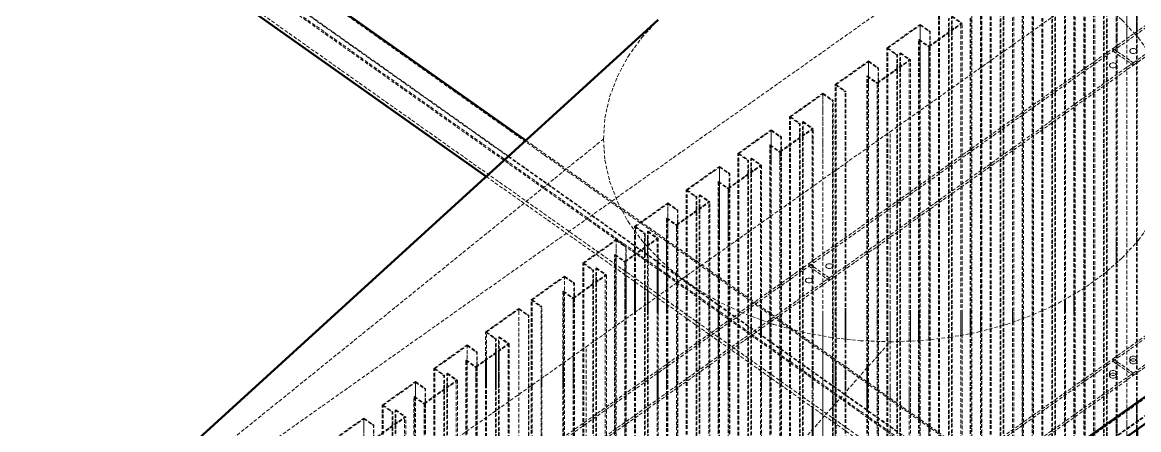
# Model space of a CAD drawing. Header units: millimetres. Extents: x 1091 to 14628, y 360 to 10440.
# Drawn here: x 3498 to 4666, y 2906 to 3332 of the extents above; entities that cross this region are included whole.
import ezdxf

# ---------------------------------------------------------------- set-up
doc = ezdxf.new("R2010")
doc.units = ezdxf.units.MM
doc.linetypes.add('Hidden', pattern=[15, 5, -3, 5, -2])
for name, color, linetype, lineweight in [('Default', 7, 'Continuous', 50), ('Edges', 7, 'Hidden', 15), ('HiddenEdges', 2, 'Hidden', 15), ('HiddenSilhouettes', 2, 'Hidden', 15), ('HiddenWires', 7, 'Hidden', 15), ('Silhouettes', 7, 'Continuous', 50)]:
    doc.layers.add(name, color=color, linetype=linetype, lineweight=lineweight)

# ---------------------------------------------------------------- blocks, each defined once
blk = doc.blocks.new('Isometric')
at = {"layer": 'Edges'}
for points in [[(1378.9, -99), (1420.7, -100.6), (1462, -105.2), (1502.5, -112.9), (1541.6, -123.5), (1578.9, -136.9), (1614, -153.1), (1646.5, -171.7), (1676.1, -192.6), (1702.5, -215.6), (1725.3, -240.5), (1744.3, -266.8), (1759.3, -294.5), (1770.1, -323.1), (1776.7, -352.3), (1778.9, -381.9)], [(978.9, -381.9), (981, -352.3), (987.6, -323.1), (998.4, -294.5), (1013.4, -266.8), (1032.4, -240.5), (1055.3, -215.6)], [(35.9, -1143.6), (978.9, -381.9)], [(978.9, -381.9), (981, -411.4), (987.6, -440.7), (998.4, -469.3), (1013.4, -496.9), (1032.4, -523.3), (1055.3, -548.1), (1081.6, -571.1), (1111.2, -592.1), (1143.7, -610.7), (1178.9, -626.8), (1216.2, -640.3), (1255.3, -650.9), (1295.7, -658.5), (1337, -663.2), (1378.9, -664.7)], [(1378.9, -664.7), (1420.7, -663.2), (1462, -658.5), (1502.5, -650.9), (1541.6, -640.3), (1578.9, -626.8), (1614, -610.7), (1646.5, -592.1), (1676.1, -571.1), (1702.5, -548.1), (1725.3, -523.3), (1744.3, -496.9), (1759.3, -469.3), (1770.1, -440.7), (1776.7, -411.4), (1778.9, -381.9)]]:
    blk.add_lwpolyline(points, dxfattribs=at)
for points in [[(335, -45, 0), (845.8, -406.2, 0)], [(1433.2, -991.6, 0), (2239.3, -421.6, 0)], [(603, -1541.7, 0), (1378.9, -664.7, 0)]]:
    blk.add_polyline3d(points, dxfattribs=at)
at = {"layer": 'HiddenEdges'}
for points in [[(-598.9, 616.2), (2726.6, -1735.3)], [(-572.8, 587.4), (2778.9, -1782.6)], [(1676.9, -867.1), (1676.9, -61)], [(1636, -89.9), (1636, -896)], [(1609.7, -914.6), (1609.7, -108.5)], [(1649.3, -839.6), (1649.3, -100.5)], [(1709.4, -245.3), (1709.4, -103.8)], [(1565.2, -927.3), (1565.2, -121.2)], [(1604.8, -918.1), (1604.8, -112)], [(1578.5, -936.7), (1578.5, -130.6)], [(1577.2, -627.4), (1577.2, -151.5)], [(1532.7, -969.1), (1532.7, -163)], [(1537.6, -965.6), (1537.6, -159.5)], [(1493.1, -978.3), (1493.1, -172.2)], [(1506.3, -987.7), (1506.3, -181.6)], [(1491.8, -652.9), (1491.8, -191.9)], [(1460.5, -1020.1), (1460.5, -214)], [(1465.5, -1016.6), (1465.5, -210.5)], [(1505.1, -650.2), (1505.1, -202.5)], [(1709.4, -540.5), (1709.4, -207.7)], [(1420.9, -311.5), (1420.9, -222)], [(1420.9, -1029.3), (1420.9, -223.2)], [(1434.2, -1038.7), (1434.2, -232.6)], [(1419.7, -663.2), (1419.7, -242.9)], [(1393.4, -1067.6), (1393.4, -261.5)], [(1348.8, -311.5), (1348.8, -273)], [(1348.8, -1080.3), (1348.8, -274.2)], [(1388.4, -1071.1), (1388.4, -265)], [(1362.1, -1089.7), (1362.1, -283.6)], [(1360.8, -311.5), (1360.8, -303.3)], [(1285.2, -415.3), (1285.2, -318)], [(1285.2, -656.5), (1285.2, -319.2)], [(1316.3, -660.8), (1316.3, -316)], [(1298.5, -623), (1298.5, -328.6)], [(1213, -1176.3), (1213, -370.2)], [(1252.6, -1167.1), (1252.6, -361)], [(1226.3, -1185.7), (1226.3, -379.6)], [(1211.8, -665), (1211.8, -389.9)], [(845.8, -406.2), (1723.6, -1026.9)], [(1140.9, -519.2), (1140.9, -420)], [(1180.5, -1218.1), (1180.5, -412)], [(1185.5, -1214.6), (1185.5, -408.5)], [(1140.9, -1227.3), (1140.9, -421.2)], [(1154.2, -1236.7), (1154.2, -430.6)], [(1152.9, -726.8), (1152.9, -451.5)], [(1108.4, -1269.1), (1108.4, -463)], [(1113.3, -1265.6), (1113.3, -459.5)], [(1068.8, -519.2), (1068.8, -471)], [(1068.8, -1278.3), (1068.8, -472.2)], [(1082.1, -1287.7), (1082.1, -481.6)], [(1067.5, -558.8), (1067.5, -491.9)], [(1041.2, -544.4), (1041.2, -510.5)], [(1080.8, -519.2), (1080.8, -501.3)], [(1080.8, -623), (1080.8, -502.5)], [(996.7, -623), (996.7, -522)], [(996.7, -1329.3), (996.7, -523.2)], [(1036.3, -1320.1), (1036.3, -519.2)], [(1041.2, -1316.6), (1041.2, -519.2)], [(1709.4, -825.3), (1709.4, -519.2)], [(1722.7, -830.7), (1722.7, -519.2)], [(995.4, -830.7), (995.4, -542.9)], [(1010, -532.6), (1010, -623)], [(1008.7, -553.5), (1008.7, -1083.2)], [(924.5, -623), (924.5, -573)], [(924.5, -1380.3), (924.5, -574.2)], [(964.1, -1371.1), (964.1, -565)], [(969.1, -1367.6), (969.1, -561.5)], [(1010, -1338.7), (1010, -571.8)], [(1080.8, -1246), (1080.8, -570.4)], [(937.8, -1389.7), (937.8, -583.6)], [(1036.3, -623), (1036.3, -590.4)], [(1649.3, -623), (1649.3, -590.1)], [(923.3, -1179.7), (923.3, -593.9)], [(936.6, -1164.7), (936.6, -604.5)], [(1041.2, -623), (1041.2, -593.9)], [(1636, -623), (1636, -598.1)], [(860.9, -1250.2), (860.9, -619.2)], [(892, -1256.1), (892, -616)], [(1152.9, -638.8), (1152.9, -614.9)], [(1211.8, -726.8), (1211.8, -623)], [(1225.1, -726.8), (1225.1, -623)], [(1285.2, -934.5), (1285.2, -623)], [(1285.2, -1125.3), (1285.2, -623)], [(1298.5, -775.8), (1298.5, -623)], [(1316.3, -830.7), (1316.3, -623)], [(1347.5, -761), (1347.5, -623)], [(1360.8, -770.4), (1360.8, -623)], [(1419.7, -772), (1419.7, -623)], [(1433, -955.8), (1433, -623)], [(1505.1, -832.4), (1505.1, -623)], [(1577.2, -934.5), (1577.2, -623)], [(1152.9, -934.5), (1152.9, -623.4)], [(828.4, -1467.1), (828.4, -661)], [(833.3, -1463.6), (833.3, -657.5)], [(788.8, -1476.3), (788.8, -670.2)], [(802.1, -1485.7), (802.1, -679.6)], [(828.4, -726.8), (828.4, -679.8)], [(833.3, -726.8), (833.3, -676.3)], [(787.5, -1349.8), (787.5, -689.9)], [(788.8, -726.8), (788.8, -690.8)], [(800.8, -726.8), (800.8, -699.3)], [(1067.5, -739.2), (1067.5, -695.7)], [(1080.8, -729.8), (1080.8, -686.3)], [(1298.5, -1134.7), (1298.5, -686.3)], [(1347.5, -830.7), (1347.5, -700.1)], [(756.3, -1518.1), (756.3, -712)], [(761.2, -1514.6), (761.2, -708.5)], [(892, -726.8), (892, -716)], [(1211.8, -853.6), (1211.8, -714.5)], [(716.7, -726.8), (716.7, -720)], [(716.7, -743), (716.7, -721.2)], [(716.7, -1527.3), (716.7, -726.8)], [(729.9, -1536.7), (729.9, -730.6)], [(1419.7, -830.7), (1419.7, -726.8)], [(684.1, -1569.1), (684.1, -763)], [(689.1, -1565.6), (689.1, -759.5)], [(1722.7, -787.7), (1722.7, -750)], [(644.5, -830.7), (644.5, -771)], [(644.5, -1578.3), (644.5, -772.2)], [(657.8, -1587.7), (657.8, -781.6)], [(995.4, -1183), (995.4, -786.7)]]:
    blk.add_lwpolyline(points, dxfattribs=at)
for points in [[(-572.8, 634.7, 0), (2778.9, -1735.3, 0)], [(1681.9, -863.6, 0), (1681.9, -57.5, 0)], [(1637.3, -876.3, 0), (1637.3, -70.2, 0)], [(1650.6, -885.7, 0), (1650.6, -79.6, 0)], [(1722.7, -237.7, 0), (1722.7, -103.8, 0)], [(1563.9, -632.2, 0), (1563.9, -140.9, 0)], [(1722.7, -526.1, 0), (1722.7, -207.7, 0)], [(1433, -311.5, 0), (1433, -252.3, 0)], [(1433, -661.8, 0), (1433, -253.5, 0)], [(1690, -259.1, 0), (1690, -255.5, 0)], [(1347.5, -663.6, 0), (1347.5, -293.9, 0)], [(1360.8, -664.1, 0), (1360.8, -304.5, 0)], [(1257.6, -1163.6, 0), (1257.6, -357.5, 0)], [(1213, -415.3, 0), (1213, -369, 0)], [(1225.1, -415.3, 0), (1225.1, -399.3, 0)], [(1225.1, -642.7, 0), (1225.1, -400.5, 0)], [(1139.6, -935.1, 0), (1139.6, -440.9, 0)], [(1152.9, -519.2, 0), (1152.9, -450.3, 0)], [(1433.2, -980.8, 0), (2187.2, -447.6, 0)], [(1036.3, -540.9, 0), (1036.3, -514, 0)], [(1067.5, -1038.3, 0), (1067.5, -519.2, 0)], [(1285.2, -656.5, 0), (1285.2, -519.2, 0)], [(1008.7, -552.3, 0), (1008.7, -623, 0)], [(1067.5, -623, 0), (1067.5, -563, 0)], [(1294, -579.1, 0), (1294, -575.5, 0)], [(936.6, -623, 0), (936.6, -603.3, 0)], [(860.9, -623, 0), (860.9, -618, 0)], [(1139.6, -648.2, 0), (1139.6, -608.4, 0)], [(1491.8, -623, 0), (1491.8, -998, 0)], [(1563.9, -947, 0), (1563.9, -623, 0)], [(874.2, -1246, 0), (874.2, -628.6, 0)], [(788.8, -726.8, 0), (788.8, -669, 0)], [(1139.6, -726.8, 0), (1139.6, -663.5, 0)], [(936.6, -726.8, 0), (936.6, -684.5, 0)], [(1225.1, -1142.2, 0), (1225.1, -674.4, 0)], [(1285.2, -770.6, 0), (1285.2, -676.9, 0)], [(1285.2, -770.6, 0), (1285.2, -676.9, 0)], [(1360.8, -830.7, 0), (1360.8, -685.1, 0)], [(800.8, -700.5, 0), (800.8, -1349.8, 0)], [(923.3, -726.8, 0), (923.3, -693.9, 0)], [(1316.3, -738.9, 0), (1316.3, -698.9, 0)], [(715.4, -740.9, 0), (715.4, -1547, 0)], [(728.7, -830.7, 0), (728.7, -750.3, 0)], [(728.7, -1453.7, 0), (728.7, -751.5, 0)], [(1709.4, -824.1, 0), (1709.4, -759.4, 0)], [(1008.7, -830.7, 0), (1008.7, -777.3, 0)], [(1433, -830.7, 0), (1433, -781.4, 0)]]:
    blk.add_polyline3d(points, dxfattribs=at)
at = {"layer": 'HiddenSilhouettes'}
for points in [[(-572.8, 589.5), (2746.9, -1757.9)], [(1690, -255.5), (2114.2, 44.5)], [(1690, -259.1), (2114.2, 40.9)], [(1718.3, -275.5), (2142.5, 24.5)], [(1718.3, -279.1), (2142.5, 20.9)], [(601, -1544), (2722.4, -44)], [(1651.4, -885.1), (1651.4, -79)], [(1590.6, -908.1), (1590.6, -102)], [(1696, -254.8), (1696, -103.8)], [(1723.6, -238.6), (1723.6, -103.8)], [(1622.2, -858.8), (1622.2, -118.5)], [(1579.3, -936.1), (1579.3, -130)], [(1518.5, -959.1), (1518.5, -153)], [(1520.2, -959.1), (1520.2, -153)], [(1563.1, -632.5), (1563.1, -141.5)], [(1533.5, -968.5), (1533.5, -162.4)], [(1536.8, -966.2), (1536.8, -160.1)], [(1635.2, -165.2), (1635.2, -830.7)], [(1507.2, -987.1), (1507.2, -181)], [(1446.4, -1010.1), (1446.4, -204)], [(1448.1, -1010.1), (1448.1, -204)], [(1461.4, -1019.5), (1461.4, -213.4)], [(1464.6, -1017.2), (1464.6, -211.1)], [(1464.6, -211.1), (1477.9, -220.5)], [(1696, -553.8), (1696, -207.7)], [(1723.6, -525.1), (1723.6, -207.7)], [(1374.3, -255), (1420.9, -222)], [(1420.9, -222), (1435.1, -232)], [(1420.9, -223.2), (1434.2, -232.6)], [(1433, -252.3), (1477.9, -220.5)], [(1433, -253.5), (1479.6, -220.5)], [(1435.1, -1038.1), (1435.1, -232)], [(1477.9, -655.5), (1477.9, -220.5)], [(1418.8, -243.5), (1419.7, -242.9)], [(1418.8, -663.2), (1418.8, -243.5)], [(1418.8, -243.5), (1433, -253.5)], [(1265.7, -555.5), (1690, -255.5)], [(1265.7, -559.1), (1690, -259.1)], [(1374.3, -1061.1), (1374.3, -255)], [(1374.3, -255), (1388.4, -265)], [(1376, -1061.1), (1376, -255)], [(1376, -255), (1389.3, -264.4)], [(1388.4, -265), (1389.3, -264.4)], [(1389.3, -1070.5), (1389.3, -264.4)], [(1392.5, -1068.2), (1392.5, -262.1)], [(1392.5, -262.1), (1405.8, -271.5)], [(1393.4, -261.5), (1407.5, -271.5)], [(1690, -255.5), (1718.3, -275.5)], [(1690, -259.1), (1718.3, -279.1)], [(1294, -575.5), (1718.3, -275.5)], [(1294, -579.1), (1718.3, -279.1)], [(1302.1, -306), (1348.8, -273)], [(1303.8, -306), (1348.8, -274.2)], [(1348.8, -273), (1362.9, -283)], [(1360.8, -303.3), (1405.8, -271.5)], [(1360.8, -304.5), (1407.5, -271.5)], [(1405.8, -663.7), (1405.8, -271.5)], [(1407.5, -663.7), (1407.5, -271.5)], [(1346.7, -294.5), (1347.5, -293.9)], [(1346.7, -294.5), (1360.8, -304.5)], [(1347.5, -293.9), (1360.8, -303.3)], [(1362.1, -283.6), (1362.9, -283)], [(1362.9, -1089.1), (1362.9, -283)], [(1302.1, -623), (1302.1, -306)], [(1302.1, -306), (1316.3, -316)], [(1303.8, -659.5), (1303.8, -306)], [(1303.8, -306), (1317.1, -315.4)], [(1238.5, -351), (1285.2, -318)], [(1240.2, -351), (1285.2, -319.2)], [(1316.3, -316), (1317.1, -315.4)], [(1298.5, -328.6), (1299.3, -328)], [(1299.3, -658.9), (1299.3, -328)], [(1238.5, -1157.1), (1238.5, -351)], [(1238.5, -351), (1252.6, -361)], [(1240.2, -1157.1), (1240.2, -351)], [(1240.2, -351), (1253.5, -360.4)], [(1256.7, -358.1), (1257.6, -357.5)], [(1256.7, -1164.2), (1256.7, -358.1)], [(1257.6, -357.5), (1271.7, -367.5)], [(1166.4, -402), (1213, -369)], [(1213, -369), (1227.2, -379)], [(1213, -370.2), (1226.3, -379.6)], [(1225.1, -399.3), (1270, -367.5)], [(1225.1, -400.5), (1271.7, -367.5)], [(1253.5, -1166.5), (1253.5, -360.4)], [(1270, -666.2), (1270, -367.5)], [(1271.7, -667.4), (1271.7, -367.5)], [(870.6, -383.7), (1723.6, -986.9)], [(1227.2, -1185.1), (1227.2, -379)], [(1690, -688.3), (2114.2, -388.3)], [(1166.4, -1208.1), (1166.4, -402)], [(1168.1, -402), (1181.4, -411.4)], [(1210.9, -390.5), (1211.8, -389.9)], [(1210.9, -664.4), (1210.9, -390.5)], [(1211.8, -389.9), (1225.1, -399.3)], [(1690, -691.8), (2114.2, -391.8)], [(1094.2, -453), (1140.9, -420)], [(1140.9, -420), (1155.1, -430)], [(1152.9, -451.5), (1199.6, -418.5)], [(1180.5, -412), (1181.4, -411.4)], [(1181.4, -1217.5), (1181.4, -411.4)], [(1184.6, -1215.2), (1184.6, -409.1)], [(1184.6, -409.1), (1197.9, -418.5)], [(1185.5, -408.5), (1199.6, -418.5)], [(1199.6, -656.4), (1199.6, -418.5)], [(815.2, -434.1), (1723.6, -1076.4)], [(1095.9, -453), (1140.9, -421.2)], [(1155.1, -1236.1), (1155.1, -430)], [(1138.8, -441.5), (1139.6, -440.9)], [(1138.8, -648.8), (1138.8, -441.5)], [(1138.8, -441.5), (1152.9, -451.5)], [(1139.6, -440.9), (1152.9, -450.3)], [(1094.2, -1259.1), (1094.2, -453)], [(1094.2, -453), (1108.4, -463)], [(1095.9, -1259.1), (1095.9, -453)], [(1108.4, -463), (1109.2, -462.4)], [(1109.2, -1268.5), (1109.2, -462.4)], [(1112.5, -460.1), (1113.3, -459.5)], [(1112.5, -1266.2), (1112.5, -460.1)], [(1113.3, -459.5), (1127.5, -469.5)], [(1022.1, -504), (1068.8, -471)], [(1023.8, -504), (1068.8, -472.2)], [(1068.8, -471), (1082.9, -481)], [(1080.8, -501.3), (1125.8, -469.5)], [(1080.8, -502.5), (1127.5, -469.5)], [(1082.1, -481.6), (1082.9, -481)], [(1082.9, -1287.1), (1082.9, -481)], [(1125.8, -658), (1125.8, -469.5)], [(1066.7, -492.5), (1067.5, -491.9)], [(1066.7, -492.5), (1080.8, -502.5)], [(1036.3, -514), (1037.1, -513.4)], [(1037.1, -519.2), (1037.1, -513.4)], [(1040.4, -543.8), (1040.4, -511.1)], [(1040.4, -511.1), (1053.7, -520.5)], [(1041.2, -510.5), (1055.4, -520.5)], [(950, -555), (996.7, -522)], [(951.7, -555), (996.7, -523.2)], [(996.7, -522), (1010.8, -532)], [(996.7, -523.2), (1010, -532.6)], [(1008.7, -552.3), (1053.7, -520.5)], [(1023.8, -1310.1), (1023.8, -519.2)], [(1037.1, -1319.5), (1037.1, -519.2)], [(1040.4, -623), (1040.4, -519.2)], [(1055.4, -623), (1055.4, -520.5)], [(1066.7, -623), (1066.7, -519.2)], [(1694.3, -830.7), (1694.3, -519.2)], [(1696, -830.7), (1696, -519.2)], [(1723.6, -830.7), (1723.6, -519.2)], [(994.5, -543.5), (995.4, -542.9)], [(994.5, -1349.6), (994.5, -543.5)], [(994.5, -543.5), (1008.7, -553.5)], [(995.4, -542.9), (1008.7, -552.3)], [(1010, -532.6), (1010.8, -532)], [(841.5, -855.5), (1265.7, -555.5)], [(841.5, -859.1), (1265.7, -559.1)], [(950, -1361.1), (950, -555)], [(950, -555), (964.1, -565)], [(951.7, -1361.1), (951.7, -555)], [(1055.4, -747.8), (1055.4, -554.4)], [(1125.8, -950.8), (1125.8, -550.7)], [(1127.5, -948.9), (1127.5, -549.5)], [(1265.7, -555.5), (1294, -575.5)], [(1265.7, -559.1), (1294, -579.1)], [(877.9, -606), (924.5, -573)], [(879.6, -606), (924.5, -574.2)], [(924.5, -573), (938.7, -583)], [(936.6, -603.3), (981.5, -571.5)], [(936.6, -604.5), (983.2, -571.5)], [(964.1, -565), (965, -564.4)], [(965, -1370.5), (965, -564.4)], [(968.2, -1368.2), (968.2, -562.1)], [(969.1, -561.5), (983.2, -571.5)], [(981.5, -1377.6), (981.5, -571.5)], [(983.2, -1349.8), (983.2, -571.5)], [(1010.8, -1338.1), (1010.8, -572.4)], [(1066.7, -1038.3), (1066.7, -562.4)], [(869.7, -879.1), (1294, -579.1)], [(937.8, -583.6), (938.7, -583)], [(938.7, -1389.1), (938.7, -583)], [(1022.1, -623), (1022.1, -580.4)], [(1037.1, -623), (1037.1, -591)], [(877.9, -726.8), (877.9, -606)], [(877.9, -606), (892, -616)], [(922.4, -594.5), (923.3, -593.9)], [(922.4, -726.8), (922.4, -594.5)], [(922.4, -594.5), (936.6, -604.5)], [(1622.2, -623), (1622.2, -606)], [(1635.2, -623), (1635.2, -598.6)], [(814.2, -651), (860.9, -618)], [(815.9, -651), (860.9, -619.2)], [(860.9, -618), (875, -628)], [(892.9, -1246), (892.9, -615.4)], [(1197.9, -869.3), (1197.9, -623)], [(1199.6, -726.8), (1199.6, -623)], [(1210.9, -726.8), (1210.9, -623)], [(1270, -726.8), (1270, -623)], [(1271.7, -726.8), (1271.7, -623)], [(1299.3, -1134.1), (1299.3, -623)], [(1302.1, -830.7), (1302.1, -623)], [(1303.8, -623), (1303.8, -1112.1)], [(1317.1, -830.7), (1317.1, -623)], [(1346.7, -760.4), (1346.7, -623)], [(1405.8, -762.2), (1405.8, -623)], [(1418.8, -771.4), (1418.8, -623)], [(1477.9, -853.2), (1477.9, -623)], [(1479.6, -854.4), (1479.6, -623)], [(1490.9, -623), (1490.9, -934.5)], [(1550, -934.5), (1550, -623)], [(1551.7, -934.5), (1551.7, -623)], [(1563.1, -934.5), (1563.1, -623)], [(874.2, -628.6), (875, -628)], [(814.2, -1457.1), (814.2, -651)], [(814.2, -651), (828.4, -661)], [(815.9, -651), (829.2, -660.4)], [(742.1, -702), (788.8, -669)], [(788.8, -669), (802.9, -679)], [(800.8, -699.3), (845.8, -667.5)], [(800.8, -700.5), (847.5, -667.5)], [(828.4, -661), (829.2, -660.4)], [(829.2, -1466.5), (829.2, -660.4)], [(832.5, -658.1), (833.3, -657.5)], [(832.5, -726.8), (832.5, -658.1)], [(833.3, -657.5), (847.5, -667.5)], [(847.5, -1265.4), (847.5, -667.5)], [(1138.8, -936.1), (1138.8, -662.9)], [(743.8, -702), (788.8, -670.2)], [(802.1, -679.6), (802.9, -679)], [(802.9, -1485.1), (802.9, -679)], [(829.2, -726.8), (829.2, -679.2)], [(832.5, -1464.2), (832.5, -676.9)], [(786.7, -690.5), (787.5, -689.9)], [(786.7, -1349.8), (786.7, -690.5)], [(786.7, -690.5), (800.8, -700.5)], [(814.2, -726.8), (814.2, -689.8)], [(815.9, -1457.1), (815.9, -688.6)], [(1066.7, -739.8), (1066.7, -696.3)], [(1265.7, -988.3), (1690, -688.3)], [(1265.7, -991.8), (1690, -691.8)], [(1302.1, -751.5), (1302.1, -688.9)], [(1690, -688.3), (1718.3, -708.3)], [(1690, -691.8), (1718.3, -711.8)], [(1713.4, -690.9), (1714.7, -689.3), (1717, -688.4), (1719.6, -688.4), (1721.8, -689.3), (1723.1, -690.9), (1723.1, -692.7), (1721.8, -694.3), (1719.6, -695.2), (1717, -695.2), (1714.7, -694.3), (1713.4, -692.7)], [(742.1, -1508.1), (742.1, -702)], [(742.1, -702), (756.3, -712)], [(743.8, -1508.1), (743.8, -702)], [(756.3, -712), (757.1, -711.4)], [(757.1, -1517.5), (757.1, -711.4)], [(760.4, -709.1), (761.2, -708.5)], [(760.4, -1515.2), (760.4, -709.1)], [(760.4, -709.1), (773.6, -718.5)], [(761.2, -708.5), (775.3, -718.5)], [(892.9, -726.8), (892.9, -715.4)], [(1053.7, -749), (1053.7, -705.5)], [(1055.4, -1246), (1055.4, -704.3)], [(1197.9, -726.8), (1197.9, -704.7)], [(1199.6, -867.4), (1199.6, -705.9)], [(1210.9, -854.6), (1210.9, -713.9)], [(1270, -1142.2), (1270, -706.2)], [(1294, -1008.3), (1718.3, -708.3)], [(1294, -1011.8), (1718.3, -711.8)], [(1685.2, -710.9), (1686.4, -709.3), (1688.7, -708.4), (1691.3, -708.4), (1693.5, -709.3), (1694.8, -710.9), (1694.8, -712.7), (1693.5, -714.3), (1691.3, -715.2), (1688.7, -715.2), (1686.4, -714.3), (1685.2, -712.7)], [(670, -753), (716.7, -720)], [(671.7, -753), (716.7, -721.2)], [(716.7, -720), (730.8, -730)], [(728.7, -750.3), (773.6, -718.5)], [(728.7, -751.5), (775.3, -718.5)], [(729.9, -730.6), (730.8, -730)], [(730.8, -1536.1), (730.8, -730)], [(773.6, -1458.8), (773.6, -718.5)], [(877.9, -1266.1), (877.9, -726)], [(879.6, -1264.9), (879.6, -724.8)], [(1405.8, -975), (1405.8, -726.8)], [(1407.5, -830.7), (1407.5, -726.8)], [(1418.8, -830.7), (1418.8, -726.8)], [(714.5, -741.5), (715.4, -740.9)], [(714.5, -1453.7), (714.5, -741.5)], [(714.5, -741.5), (728.7, -751.5)], [(715.4, -740.9), (728.7, -750.3)], [(670, -1559.1), (670, -753)], [(670, -753), (684.1, -763)], [(671.7, -1559.1), (671.7, -753)], [(684.1, -763), (685, -762.4)], [(685, -1568.5), (685, -762.4)], [(688.2, -1566.2), (688.2, -760.1)], [(689.1, -759.5), (703.2, -769.5)], [(597.9, -804), (644.5, -771)], [(644.5, -771), (658.7, -781)], [(656.5, -801.3), (701.5, -769.5)], [(656.5, -802.5), (703.2, -769.5)], [(701.5, -1557.5), (701.5, -769.5)], [(703.2, -1453.7), (703.2, -769.5)], [(1302.1, -1112.1), (1302.1, -778.4)], [(1694.3, -873.6), (1694.3, -770.1)], [(1696, -806.6), (1696, -768.9)], [(657.8, -781.6), (658.7, -781)], [(658.7, -1587.1), (658.7, -781)]]:
    blk.add_lwpolyline(points, dxfattribs=at)
for points in [[(1713.4, -687.4), (1714.7, -685.8), (1717, -684.9), (1719.6, -684.9), (1721.8, -685.8), (1723.1, -687.4), (1723.1, -689.2), (1721.8, -690.8), (1719.6, -691.7), (1717, -691.7), (1714.7, -690.8), (1713.4, -689.2)], [(1685.2, -707.4), (1686.4, -705.8), (1688.7, -704.9), (1691.3, -704.9), (1693.5, -705.8), (1694.8, -707.4), (1694.8, -709.2), (1693.5, -710.8), (1691.3, -711.7), (1688.7, -711.7), (1686.4, -710.8), (1685.2, -709.2)]]:
    blk.add_lwpolyline(points, close=True, dxfattribs=at)
for points in [[(-598.9, 571, 0), (2726.6, -1780.5, 0)], [(1662.8, -857.1, 0), (1662.8, -51, 0)], [(1664.5, -857.1, 0), (1664.5, -51, 0)], [(1677.8, -866.5, 0), (1677.8, -60.4, 0)], [(1681, -864.2, 0), (1681, -58.1, 0)], [(1592.3, -908.1, 0), (1592.3, -103.8, 0)], [(1694.3, -256, 0), (1694.3, -103.8, 0)], [(1605.6, -917.5, 0), (1605.6, -111.4, 0)], [(1608.9, -915.2, 0), (1608.9, -109.1, 0)], [(1623.9, -857.6, 0), (1623.9, -118.5, 0)], [(1550, -637.2, 0), (1550, -169.5, 0)], [(1551.7, -636.6, 0), (1551.7, -169.5, 0)], [(1490.9, -653.1, 0), (1490.9, -192.5, 0)], [(1465.5, -210.5, 0), (1479.6, -220.5, 0)], [(1694.3, -555.3, 0), (1694.3, -207.7, 0)], [(1376, -255, 0), (1420.9, -223.2, 0)], [(1434.2, -232.6, 0), (1435.1, -232, 0)], [(1479.6, -655.2, 0), (1479.6, -220.5, 0)], [(1419.7, -242.9, 0), (1433, -252.3, 0)], [(1392.5, -262.1, 0), (1393.4, -261.5, 0)], [(1348.8, -274.2, 0), (1362.1, -283.6, 0)], [(1718.3, -279.1, 0), (1718.3, -275.5, 0)], [(1346.7, -663.5, 0), (1346.7, -294.5, 0)], [(1285.2, -318, 0), (1299.3, -328, 0)], [(1285.2, -319.2, 0), (1298.5, -328.6, 0)], [(1317.1, -660.9, 0), (1317.1, -315.4, 0)], [(1256.7, -358.1, 0), (1270, -367.5, 0)], [(1168.1, -402, 0), (1213, -370.2, 0)], [(1252.6, -361, 0), (1253.5, -360.4, 0)], [(1226.3, -379.6, 0), (1227.2, -379, 0)], [(1166.4, -402, 0), (1180.5, -412, 0)], [(1168.1, -1208.1, 0), (1168.1, -402, 0)], [(1210.9, -390.5, 0), (1225.1, -400.5, 0)], [(1152.9, -450.3, 0), (1197.9, -418.5, 0)], [(1184.6, -409.1, 0), (1185.5, -408.5, 0)], [(1197.9, -655.2, 0), (1197.9, -418.5, 0)], [(1408.8, -974, 0), (2213.2, -405.2, 0)], [(1718.3, -708.3, 0), (2142.5, -408.3, 0)], [(1718.3, -711.8, 0), (2142.5, -411.8, 0)], [(1140.9, -421.2, 0), (1154.2, -430.6, 0)], [(1154.2, -430.6, 0), (1155.1, -430, 0)], [(1434, -981.4, 0), (2188.1, -448.2, 0)], [(1095.9, -453, 0), (1109.2, -462.4, 0)], [(1112.5, -460.1, 0), (1125.8, -469.5, 0)], [(1068.8, -472.2, 0), (1082.1, -481.6, 0)], [(1127.5, -656.8, 0), (1127.5, -469.5, 0)], [(1066.7, -558.1, 0), (1066.7, -492.5, 0)], [(1067.5, -491.9, 0), (1080.8, -501.3, 0)], [(1022.1, -544, 0), (1022.1, -504, 0)], [(1022.1, -504, 0), (1036.3, -514, 0)], [(1023.8, -519.2, 0), (1023.8, -504, 0)], [(1023.8, -504, 0), (1037.1, -513.4, 0)], [(1040.4, -511.1, 0), (1041.2, -510.5, 0)], [(1008.7, -553.5, 0), (1055.4, -520.5, 0)], [(1022.1, -1310.1, 0), (1022.1, -519.2, 0)], [(1053.7, -623, 0), (1053.7, -520.5, 0)], [(1010.8, -623, 0), (1010.8, -532, 0)], [(951.7, -555, 0), (965, -564.4, 0)], [(1053.7, -1038.3, 0), (1053.7, -553.2, 0)], [(1265.7, -559.1, 0), (1265.7, -555.5, 0)], [(869.7, -875.5, 0), (1294, -575.5, 0)], [(924.5, -574.2, 0), (937.8, -583.6, 0)], [(968.2, -562.1, 0), (969.1, -561.5, 0)], [(968.2, -562.1, 0), (981.5, -571.5, 0)], [(1023.8, -623, 0), (1023.8, -581.6, 0)], [(879.6, -726.8, 0), (879.6, -606, 0)], [(879.6, -606, 0), (892.9, -615.4, 0)], [(923.3, -593.9, 0), (936.6, -603.3, 0)], [(1040.4, -1317.2, 0), (1040.4, -593.3, 0)], [(1623.9, -623, 0), (1623.9, -605, 0)], [(860.9, -619.2, 0), (874.2, -628.6, 0)], [(892, -616, 0), (892.9, -615.4, 0)], [(1138.8, -726.8, 0), (1138.8, -607.9, 0)], [(1407.5, -763.4, 0), (1407.5, -623, 0)], [(875, -1268.1, 0), (875, -628, 0)], [(815.9, -726.8, 0), (815.9, -651, 0)], [(832.5, -658.1, 0), (845.8, -667.5, 0)], [(845.8, -1294.9, 0), (845.8, -667.5, 0)], [(788.8, -670.2, 0), (802.1, -679.6, 0)], [(787.5, -689.9, 0), (800.8, -699.3, 0)], [(922.4, -1180.7, 0), (922.4, -694.5, 0)], [(1299.3, -776.4, 0), (1299.3, -686.9, 0)], [(1303.8, -749.5, 0), (1303.8, -690.1, 0)], [(1317.1, -739.5, 0), (1317.1, -699.5, 0)], [(1690, -691.8, 0), (1690, -688.3, 0)], [(1713.4, -692.7, 0), (1713.4, -689.2, 0)], [(1723.1, -690.9, 0), (1723.1, -687.4, 0)], [(743.8, -702, 0), (757.1, -711.4, 0)], [(1271.7, -830.7, 0), (1271.7, -707.4, 0)], [(1346.7, -830.7, 0), (1346.7, -701.1, 0)], [(1685.2, -712.7, 0), (1685.2, -709.2, 0)], [(1694.8, -710.9, 0), (1694.8, -707.4, 0)], [(1718.3, -711.8, 0), (1718.3, -708.3, 0)], [(716.7, -721.2, 0), (729.9, -730.6, 0)], [(775.3, -1457.6, 0), (775.3, -718.5, 0)], [(671.7, -753, 0), (685, -762.4, 0)], [(688.2, -760.1, 0), (689.1, -759.5, 0)], [(688.2, -760.1, 0), (701.5, -769.5, 0)], [(1270, -830.7, 0), (1270, -755.7, 0)], [(1271.7, -1142.2, 0), (1271.7, -756.9, 0)], [(1723.6, -787.1, 0), (1723.6, -749.4, 0)], [(599.6, -804, 0), (644.5, -772.2, 0)], [(644.5, -772.2, 0), (657.8, -781.6, 0)], [(1303.8, -830.7, 0), (1303.8, -779.6, 0)]]:
    blk.add_polyline3d(points, dxfattribs=at)
at = {"layer": 'HiddenWires'}
for points in [[(1713.4, -260), (1713.4, -258.2)], [(1713.4, -260), (1714.7, -261.6)], [(1714.7, -256.6), (1717, -255.7)], [(1714.7, -261.6), (1717, -262.5)], [(1717, -262.5), (1719.6, -262.5)], [(1719.6, -255.7), (1721.8, -256.6)], [(1719.6, -262.5), (1721.8, -261.6)], [(1721.8, -261.6), (1723.1, -260)], [(1685.2, -278.2), (1686.4, -276.6)], [(1686.4, -276.6), (1688.7, -275.7)], [(1688.7, -275.7), (1691.3, -275.7)], [(1691.3, -275.7), (1693.5, -276.6)], [(1693.5, -281.6), (1694.8, -280)], [(1694.8, -280), (1694.8, -278.2)], [(1686.4, -281.6), (1688.7, -282.5)], [(1688.7, -282.5), (1691.3, -282.5)], [(1691.3, -282.5), (1693.5, -281.6)], [(954.6, -671.8), (1378.9, -371.8)], [(1289.2, -560), (1289.2, -558.2)], [(1289.2, -560), (1290.5, -561.6)], [(1290.5, -556.6), (1292.7, -555.7)], [(1292.7, -555.7), (1295.3, -555.7)], [(1295.3, -555.7), (1297.5, -556.6)], [(1298.8, -560), (1298.8, -558.2)], [(1262.2, -576.6), (1264.4, -575.7)], [(1264.4, -575.7), (1267, -575.7)], [(1267, -575.7), (1269.3, -576.6)], [(1290.5, -561.6), (1292.7, -562.5)], [(1292.7, -562.5), (1295.3, -562.5)], [(1295.3, -562.5), (1297.5, -561.6)], [(1260.9, -580), (1260.9, -578.2)], [(1260.9, -580), (1262.2, -581.6)], [(1264.4, -582.5), (1267, -582.5)], [(1267, -582.5), (1269.3, -581.6)], [(1269.3, -576.6), (1270.6, -578.2)], [(1378.9, -743.1), (1378.9, -623)], [(530.3, -971.8), (954.6, -671.8)], [(954.6, -1144.3), (954.6, -671.8)], [(1378.9, -830.7), (1378.9, -726.8)]]:
    blk.add_lwpolyline(points, dxfattribs=at)
for points in [[(35.4, -1144, 0), (2156.7, 356, 0)], [(1378.9, -371.8, 0), (1803.1, -71.8, 0)], [(1713.4, -258.2, 0), (1714.7, -256.6, 0)], [(1717, -255.7, 0), (1719.6, -255.7, 0)], [(1721.8, -256.6, 0), (1723.1, -258.2, 0)], [(1723.1, -260, 0), (1723.1, -258.2, 0)], [(1685.2, -280, 0), (1685.2, -278.2, 0)], [(1685.2, -280, 0), (1686.4, -281.6, 0)], [(1693.5, -276.6, 0), (1694.8, -278.2, 0)], [(1378.9, -664.7, 0), (1378.9, -371.8, 0)], [(1289.2, -558.2, 0), (1290.5, -556.6, 0)], [(1297.5, -556.6, 0), (1298.8, -558.2, 0)], [(1297.5, -561.6, 0), (1298.8, -560, 0)], [(1260.9, -578.2, 0), (1262.2, -576.6, 0)], [(1262.2, -581.6, 0), (1264.4, -582.5, 0)], [(1269.3, -581.6, 0), (1270.6, -580, 0)], [(1270.6, -580, 0), (1270.6, -578.2, 0)], [(1378.9, -934.5, 0), (1378.9, -783.1, 0)]]:
    blk.add_polyline3d(points, dxfattribs=at)
at = {"layer": 'Silhouettes'}
for points in [[(300, -69.7), (815.2, -434.1)], [(35.9, -1143.5), (1055.3, -215.6)], [(1407.1, -973.2), (2213.2, -403.2)], [(1434, -991.8), (2238.4, -423)], [(1723.6, -834.1), (1723.6, -787.1)]]:
    blk.add_lwpolyline(points, dxfattribs=at)
blk.add_polyline3d([(363.2, -25, 0), (870.6, -383.7, 0)], dxfattribs=at)

msp = doc.modelspace()

# ---------------------------------------------------------------- block references
at = {"layer": 'Default', "xscale": 0.75, "yscale": 0.75, "zscale": 0.75}
msp.add_blockref('Isometric', (3372, 3496), dxfattribs=at)

doc.saveas('drawing.dxf')
